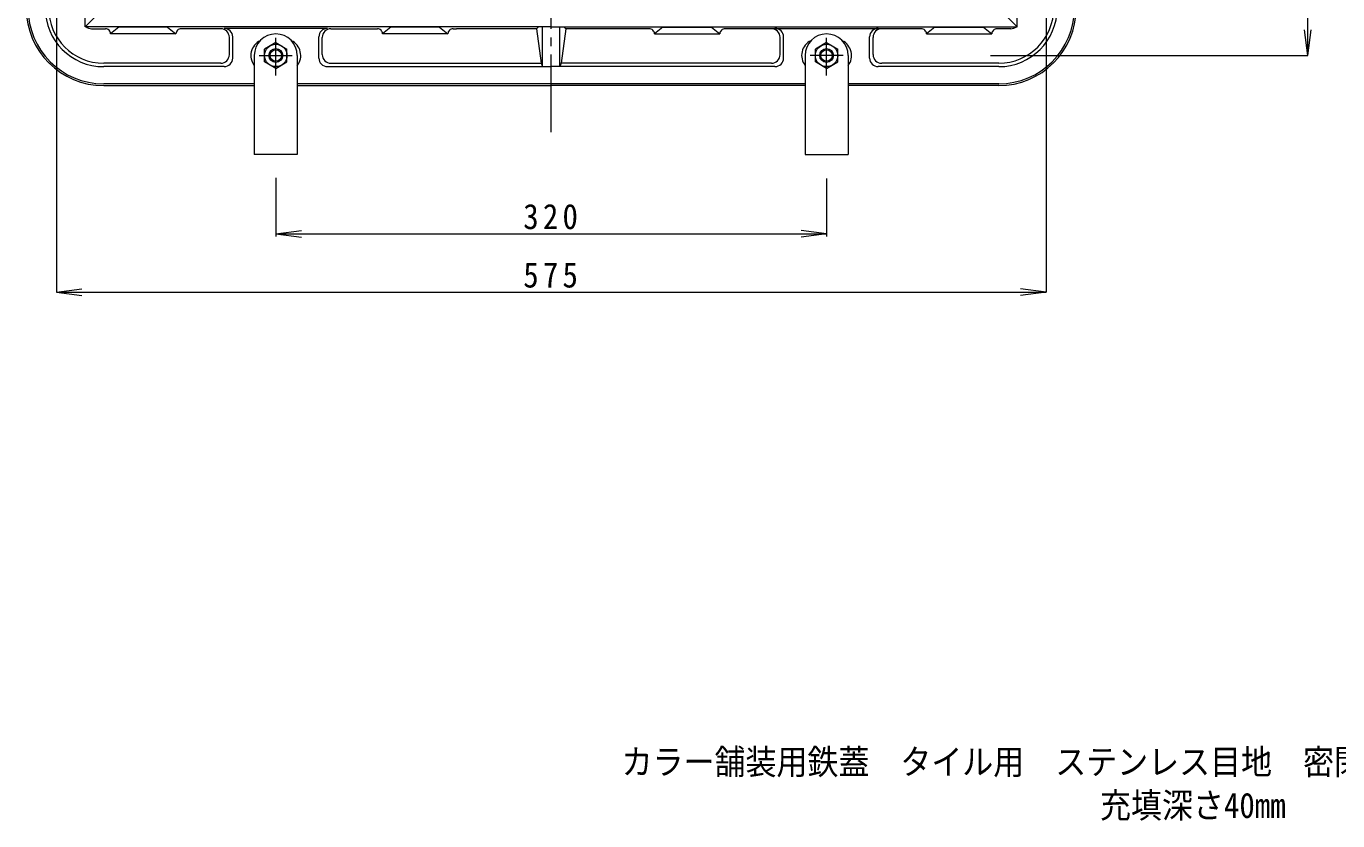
# Model space of a CAD drawing. Units: millimetres, scale not verified. Extents: x -960 to 881, y -687 to 688.
# Drawn here: x -767 to -5, y -687 to -226 of the extents above; entities that cross this region are included whole.
import ezdxf
from ezdxf.enums import TextEntityAlignment as Align

# ---------------------------------------------------------------- set-up
doc = ezdxf.new("R2010")
doc.units = ezdxf.units.MM
doc.header["$LTSCALE"] = 5
doc.linetypes.add('CHAIN2', pattern=[12, 9, -1, 1, -1])
for name, color, linetype, lineweight in [('3-0', 2, 'Continuous', 9), ('3-1', 2, 'Continuous', 9), ('3-3', 4, 'Continuous', 9), ('3-4', 7, 'Continuous', 9), ('3-6', 6, 'Continuous', 9)]:
    doc.layers.add(name, color=color, linetype=linetype, lineweight=lineweight)
doc.layers.add('F-4_F-4ﾚｲﾔ', color=2, linetype='Continuous')
doc.styles.add('ＭＳ ゴシック', font='')
doc.styles.get('ＭＳ ゴシック').set_extended_font_data('MS Gothic')

msp = doc.modelspace()

# ---------------------------------------------------------------- linework, layer by layer
at = {"layer": '3-0', "color": 7, "linetype": 'CHAIN2'}
msp.add_line((-462.432, -287.095), (-462.432, 369.107), dxfattribs=at)
at = {"layer": '3-1'}
for p, q in [((-729.432, -227.068), (-721.432, -227.068)), ((-713.582, -226.129), (-718.432, -230.076)), ((-713.582, -226.129), (-713.582, -225.868)), ((-685.282, -226.129), (-713.582, -226.129)), ((-685.282, -226.129), (-685.282, -225.868)), ((-654.432, -227.068), (-677.432, -227.068)), ((-592.432, -226.842), (-652.432, -226.842)), ((-590.432, -227.068), (-563.432, -227.068)), ((-555.582, -226.129), (-560.432, -230.076)), ((-555.582, -226.129), (-555.582, -225.868)), ((-527.282, -226.129), (-555.582, -226.129)), ((-527.282, -226.129), (-527.282, -225.868)), ((-519.432, -227.068), (-517.449, -227.068)), ((-470.932, -227.068), (-517.449, -227.068)), ((-469.731, -225.868), (-470.932, -227.068)), ((-470.932, -227.068), (-468.206, -247.068)), ((-467.432, -249.068), (-467.432, -225.911)), ((-457.432, -249.068), (-457.432, -225.911)), ((-453.932, -227.068), (-456.659, -247.068)), ((-455.134, -225.868), (-453.932, -227.068)), ((-405.432, -227.068), (-453.932, -227.068)), ((-397.582, -226.129), (-397.582, -225.868)), ((-397.582, -226.129), (-369.282, -226.129)), ((-369.282, -226.129), (-369.282, -225.868)), ((-369.282, -226.129), (-364.432, -230.076)), ((-247.432, -227.068), (-361.432, -227.068)), ((-332.432, -226.842), (-272.432, -226.842)), ((-239.582, -226.129), (-239.582, -225.868)), ((-239.582, -226.129), (-211.282, -226.129)), ((-211.282, -226.129), (-211.282, -225.868)), ((-211.282, -226.129), (-206.432, -230.076)), ((-195.432, -227.068), (-203.432, -227.068)), ((-649.432, -242.068), (-649.432, -232.068)), ((-647.432, -244.068), (-647.432, -231.842)), ((-622.432, -235.068), (-628.932, -238.821)), ((-622.432, -235.068), (-615.932, -238.821)), ((-597.432, -244.068), (-597.432, -231.842)), ((-595.432, -242.068), (-595.432, -232.068)), ((-329.432, -242.068), (-329.432, -232.068)), ((-327.432, -244.068), (-327.432, -231.842)), ((-302.432, -235.068), (-308.933, -238.821)), ((-302.432, -235.068), (-295.932, -238.821)), ((-277.432, -244.068), (-277.432, -231.842)), ((-275.432, -242.068), (-275.432, -232.068)), ((-628.932, -246.315), (-628.932, -238.821)), ((-295.932, -246.315), (-295.932, -238.821)), ((-654.432, -247.068), (-722.432, -247.068)), ((-652.432, -249.068), (-722.432, -249.068)), ((-622.432, -250.068), (-628.932, -246.315)), ((-592.432, -249.068), (-462.432, -249.068)), ((-590.432, -247.068), (-468.206, -247.068)), ((-468.206, -247.068), (-467.432, -249.068)), ((-332.432, -249.068), (-462.432, -249.068)), ((-456.659, -247.068), (-457.432, -249.068)), ((-334.432, -247.068), (-456.659, -247.068)), ((-302.432, -250.068), (-295.932, -246.315)), ((-202.432, -249.068), (-272.432, -249.068)), ((-202.432, -247.068), (-270.432, -247.068)), ((-634.932, -259.068), (-722.432, -259.068)), ((-462.432, -259.068), (-609.932, -259.068)), ((-314.932, -259.068), (-462.432, -259.068)), ((-202.432, -259.068), (-289.932, -259.068)), ((-722.432, -260.068), (-634.932, -260.068)), ((-609.932, -260.068), (-462.432, -260.068)), ((-314.932, -260.068), (-462.432, -260.068)), ((-202.432, -260.068), (-289.932, -260.068))]:
    msp.add_line(p, q, dxfattribs=at)
at = {"layer": '3-1', "linetype": 'CHAIN2'}
for p, q in [((-622.432, -254.131), (-622.432, -232.384)), ((-302.432, -254.131), (-302.432, -232.384)), ((-632.116, -242.568), (-612.914, -242.568)), ((-292.749, -242.568), (-311.951, -242.568))]:
    msp.add_line(p, q, dxfattribs=at)
at = {"layer": '3-1'}
for points in [[(-685.282, -226.129), (-680.432, -230.076), (-718.433, -230.076)], [(-527.282, -226.129), (-522.432, -230.076), (-560.433, -230.076)], [(-397.582, -226.129), (-402.432, -230.076), (-364.432, -230.076)], [(-239.582, -226.129), (-244.432, -230.076), (-206.432, -230.076)], [(-622.432, -250.068), (-615.932, -246.315), (-615.932, -238.821)], [(-302.432, -250.068), (-308.933, -246.315), (-308.933, -238.821)]]:
    msp.add_lwpolyline(points, dxfattribs=at)
for centre, radius in [((-622.432, -242.562), 6.5), ((-302.432, -242.562), 6.5), ((-622.432, -242.568), 4), ((-622.432, -242.568), 3.324), ((-302.432, -242.568), 4), ((-302.432, -242.568), 3.324)]:
    msp.add_circle(centre, radius, dxfattribs=at)
for centre, radius, start, end in [((-722.432, -215.068), 45, 180, 270), ((-722.432, -215.068), 44, 180, 270), ((-722.432, -215.068), 34, 180, 270), ((-722.432, -215.068), 32, 180, 270), ((-202.432, -215.068), 45, 270, 0), ((-202.432, -215.068), 44, 270, 0), ((-202.432, -215.068), 34, 270, 0), ((-202.432, -215.068), 32, 270, 0), ((-729.432, -222.068), 5, 229.4642, 270), ((-721.432, -230.068), 3, 359.83827, 90), ((-677.432, -230.068), 3, 90, 180.16173), ((-654.432, -232.068), 5, 0, 90), ((-652.432, -231.842), 5, 0, 90), ((-592.432, -231.842), 5, 90, 180), ((-590.432, -232.068), 5, 90, 180), ((-563.432, -230.068), 3, 359.83827, 90), ((-519.432, -230.068), 3, 90, 180.16173), ((-405.432, -230.068), 3, 359.83827, 90), ((-361.432, -230.068), 3, 90, 180.16173), ((-334.432, -232.068), 5, 0, 90), ((-332.432, -231.842), 5, 0, 90), ((-272.432, -231.842), 5, 90, 180), ((-270.432, -232.068), 5, 90, 180), ((-247.432, -230.068), 3, 359.83827, 90), ((-203.432, -230.068), 3, 90, 180.16173), ((-195.432, -222.068), 5, 270, 310.5358), ((-627.432, -242.568), 9.5, 115.56781, 217.86365), ((-617.432, -242.568), 9.5, 322.13635, 64.43219), ((-307.432, -242.568), 9.5, 115.56781, 217.86365), ((-297.432, -242.568), 9.5, 322.13635, 64.43219), ((-654.432, -242.068), 5, 270, 0), ((-590.432, -242.068), 5, 180, 270), ((-334.432, -242.068), 5, 270, 0), ((-270.432, -242.068), 5, 180, 270), ((-652.432, -244.068), 5, 270, 0), ((-592.432, -244.068), 5, 180, 270), ((-332.432, -244.068), 5, 270, 0), ((-272.432, -244.068), 5, 180, 270)]:
    msp.add_arc(centre, radius, start, end, dxfattribs=at)
at = {"layer": '3-3'}
for p, q in [((-634.932, -242.568), (-634.932, -300.068)), ((-289.932, -242.568), (-289.932, -300.068))]:
    msp.add_line(p, q, dxfattribs=at)
for points in [[(-609.932, -242.568), (-609.932, -300.068), (-634.932, -300.068)], [(-314.932, -242.568), (-314.932, -300.068), (-289.932, -300.068)]]:
    msp.add_lwpolyline(points, dxfattribs=at)
for centre in [(-622.432, -242.568), (-302.432, -242.568)]:
    msp.add_arc(centre, 12.5, 0, 180, dxfattribs=at)
at = {"layer": '3-4'}
for p, q in [((-22.92, -242.568), (-22.92, 332.432)), ((-749.932, -135.286), (-749.932, -380.116)), ((-174.932, -135.286), (-174.932, -380.116)), ((-22.92, -242.568), (-24.877, -227.696)), ((-22.92, -242.568), (-20.962, -227.696)), ((-207.263, -242.568), (-22.92, -242.568)), ((-622.432, -313.739), (-622.432, -347.681)), ((-302.432, -313.987), (-302.432, -347.681)), ((-622.432, -346.181), (-607.561, -344.223)), ((-622.432, -346.181), (-607.561, -348.139)), ((-622.432, -346.181), (-302.432, -346.181)), ((-302.432, -346.181), (-317.304, -344.223)), ((-302.432, -346.181), (-317.304, -348.139)), ((-749.932, -380.116), (-735.061, -378.158)), ((-749.932, -380.116), (-735.061, -382.074)), ((-749.932, -380.116), (-174.932, -380.116)), ((-174.932, -380.116), (-189.804, -378.158)), ((-174.932, -380.116), (-189.804, -382.074))]:
    msp.add_line(p, q, dxfattribs=at)
at = {"layer": '3-6'}
for p, q in [((-733.232, -225.868), (-733.232, 44.932)), ((-191.632, -225.868), (-191.632, 44.932)), ((-721.232, -213.868), (-733.232, -225.868)), ((-203.632, -213.868), (-191.632, -225.868)), ((-462.432, -225.868), (-733.232, -225.868)), ((-462.432, -225.868), (-191.632, -225.868))]:
    msp.add_line(p, q, dxfattribs=at)

# ---------------------------------------------------------------- texts
at = {"layer": '3-4', "color": 2, "char_height": 14.66, "attachment_point": 7, "style": 'ＭＳ ゴシック'}
for s, insert in [('\\T1.27;\\W0.9;320', (-478.682, -343.681)), ('\\T1.27;\\W0.9;575', (-478.682, -377.616))]:
    msp.add_mtext(s, dxfattribs=dict(at, insert=insert))
at = {"layer": 'F-4_F-4ﾚｲﾔ', "style": 'ＭＳ ゴシック', "width": 0.9}
for s, p in [('カラー舗装用鉄蓋\u3000タイル用\u3000ステンレス目地\u3000密閉形（防水・防臭形）', (-421.56, -664.602)), ('充填深さ40mm\u3000\u3000ＭＫＳＭ－Ｓ－４５５５', (-143.578, -689.885))]:
    msp.add_text(s, height=14.66, dxfattribs=at).set_placement(p, align=Align.BOTTOM_LEFT)

doc.saveas('drawing.dxf')
